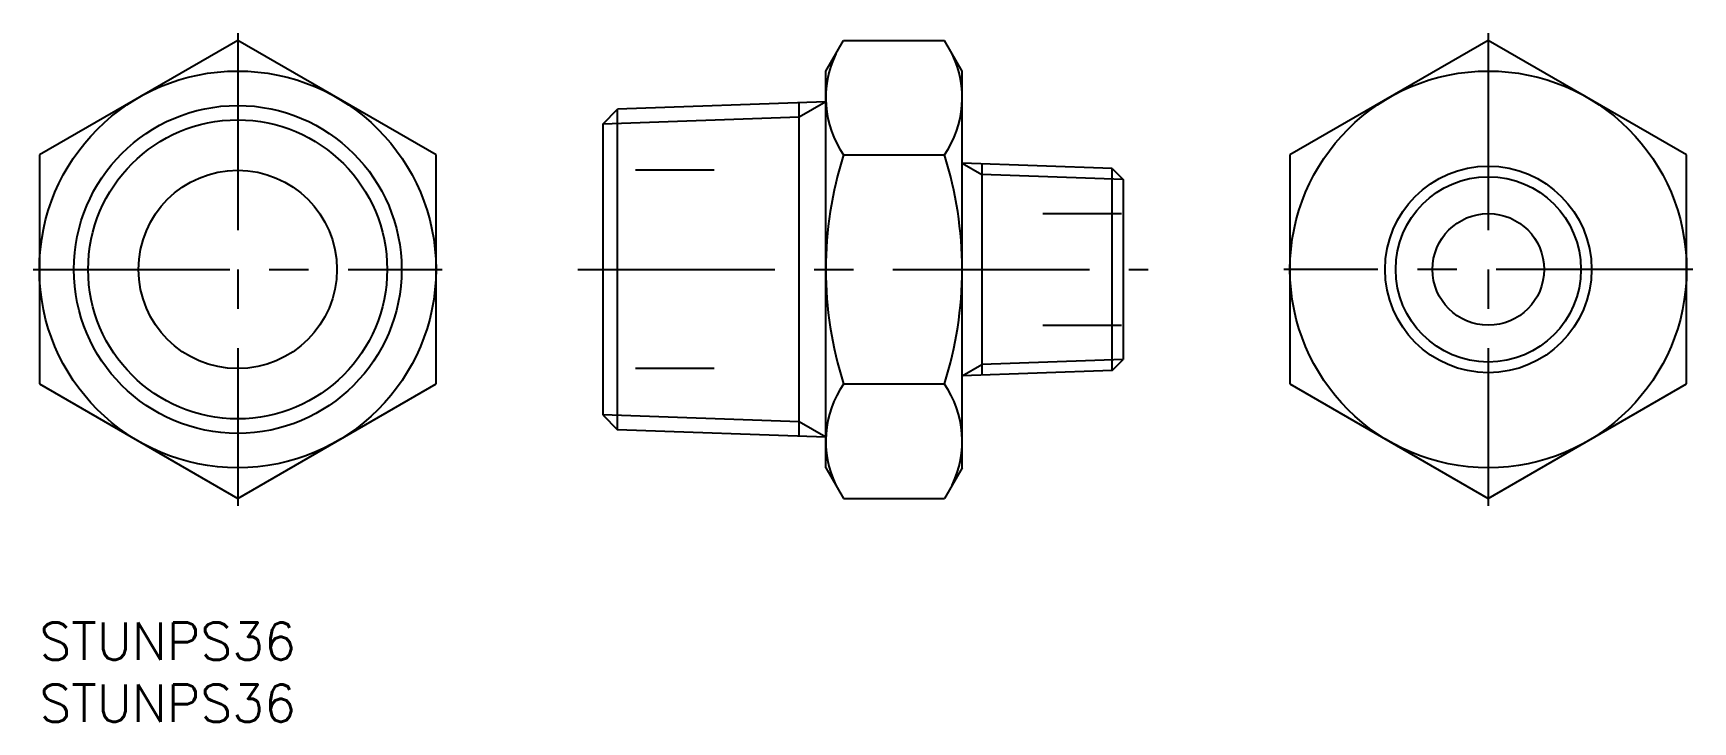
# Model space of a CAD drawing. Extents: x -1 to 133, y -8 to 48.
import ezdxf

# ---------------------------------------------------------------- set-up
doc = ezdxf.new("R2010")
doc.units = 0
doc.header["$LTSCALE"] = 0.5
doc.linetypes.add('CENTER', pattern=[50.8, 31.75, -6.35, 6.35, -6.35])
doc.linetypes.add('DASHED', pattern=[19.05, 12.7, -6.35])
for name, color, linetype in [('MSM_CENTER', 1, 'CENTER'), ('MSM_CONTINUOUS', 7, 'CONTINUOUS'), ('MSM_DASHED', 4, 'DASHED'), ('MSM_NARROW', 5, 'CONTINUOUS'), ('MSM_PART_NUMBER', 7, 'CONTINUOUS')]:
    doc.layers.add(name, color=color, linetype=linetype)
doc.styles.get("Standard").update_dxf_attribs({"font": 'txt.shx', "height": 3, "bigfont": 'bigfont.shx'})

# ---------------------------------------------------------------- blocks, each defined once
blk = doc.blocks.new('*U8')
at = {"layer": 'MSM_PART_NUMBER'}
blk.add_text('STUNPS36', height=3, dxfattribs=at).set_placement((0, -3))
blk = doc.blocks.new('*U9')
at = {"layer": 'MSM_PART_NUMBER'}
blk.add_text('STUNPS36', height=3, dxfattribs=at).set_placement((0, -8))

msp = doc.modelspace()

# ---------------------------------------------------------------- linework, layer by layer
at = {"layer": 'MSM_CENTER'}
for p, q in [((16, 47.53), (16, 9.42)), ((116.9, 47.53), (116.9, 9.42)), ((-0.5, 28.48), (32.5, 28.48)), ((43.45, 28.48), (89.45, 28.48)), ((133.4, 28.48), (100.4, 28.48))]:
    msp.add_line(p, q, dxfattribs=at)
at = {"layer": 'MSM_CONTINUOUS'}
for p, q in [((16, 46.95), (0, 37.71)), ((32, 37.71), (16, 46.95)), ((63.45, 44.48), (64.88, 46.95)), ((64.88, 46.95), (73.02, 46.95)), ((74.45, 44.48), (73.02, 46.95)), ((116.9, 46.95), (100.9, 37.71)), ((132.9, 37.71), (116.9, 46.95)), ((63.45, 12.48), (63.45, 44.48)), ((74.45, 12.48), (74.45, 44.48)), ((63.45, 41.99), (46.65, 41.4)), ((61.31, 15.03), (61.31, 41.92)), ((45.45, 40.2), (46.65, 41.4)), ((45.45, 40.2), (45.45, 16.75)), ((46.65, 15.55), (46.65, 41.4)), ((0, 37.71), (0, 19.24)), ((32, 19.24), (32, 37.71)), ((64.88, 37.71), (73.02, 37.71)), ((100.9, 37.71), (100.9, 19.24)), ((132.9, 19.24), (132.9, 37.71)), ((86.56, 36.62), (74.45, 37.04)), ((76.03, 36.98), (76.03, 19.97)), ((86.56, 20.33), (86.56, 36.62)), ((86.56, 36.62), (87.45, 35.73)), ((87.45, 35.73), (87.45, 21.22)), ((86.56, 20.33), (74.45, 19.91)), ((86.56, 20.33), (87.45, 21.22)), ((0, 19.24), (16, 10)), ((16, 10), (32, 19.24)), ((64.88, 19.24), (73.02, 19.24)), ((100.9, 19.24), (116.9, 10)), ((116.9, 10), (132.9, 19.24)), ((45.45, 16.75), (46.65, 15.55)), ((63.45, 14.96), (46.65, 15.55)), ((63.45, 12.48), (64.88, 10)), ((74.45, 12.48), (73.02, 10)), ((64.88, 10), (73.02, 10))]:
    msp.add_line(p, q, dxfattribs=at)
for centre, radius in [((16, 28.48), 16), ((116.9, 28.48), 16), ((16, 28.48), 13.22), ((16, 28.48), 8), ((116.9, 28.48), 8.33), ((116.9, 28.48), 4.5)]:
    msp.add_circle(centre, radius, dxfattribs=at)
for centre, radius, start, end in [((71.63, 42.33), 8.18, 154.3842, 214.3842), ((66.27, 42.33), 8.18, 325.6158, 25.6158), ((94.02, 28.48), 30.57, 162.412, 197.588), ((43.88, 28.48), 30.57, 342.412, 17.588), ((71.63, 14.62), 8.18, 145.6158, 205.6158), ((66.27, 14.62), 8.18, 334.3842, 34.3842)]:
    msp.add_arc(centre, radius, start, end, dxfattribs=at)
at = {"layer": 'MSM_DASHED'}
for p, q in [((54.45, 36.48), (45.45, 36.48)), ((80.95, 32.98), (87.45, 32.98)), ((80.95, 23.98), (87.45, 23.98)), ((54.45, 20.48), (45.45, 20.48))]:
    msp.add_line(p, q, dxfattribs=at)
at = {"layer": 'MSM_NARROW'}
for p, q in [((63.45, 41.99), (61.31, 40.75)), ((61.31, 40.75), (45.45, 40.2)), ((74.45, 37.04), (76.03, 36.13)), ((87.45, 35.73), (76.03, 36.13)), ((74.45, 19.91), (76.03, 20.82)), ((87.45, 21.22), (76.03, 20.82)), ((61.31, 16.2), (45.45, 16.75)), ((63.45, 14.96), (61.31, 16.2))]:
    msp.add_line(p, q, dxfattribs=at)
for centre, radius in [((16, 28.48), 12.06), ((116.9, 28.48), 7.47)]:
    msp.add_circle(centre, radius, dxfattribs=at)

# ---------------------------------------------------------------- block references
at = {"layer": 'MSM_CONTINUOUS'}
for name in ['*U8', '*U9']:
    msp.add_blockref(name, (0, 0), dxfattribs=at)

doc.saveas('drawing.dxf')
